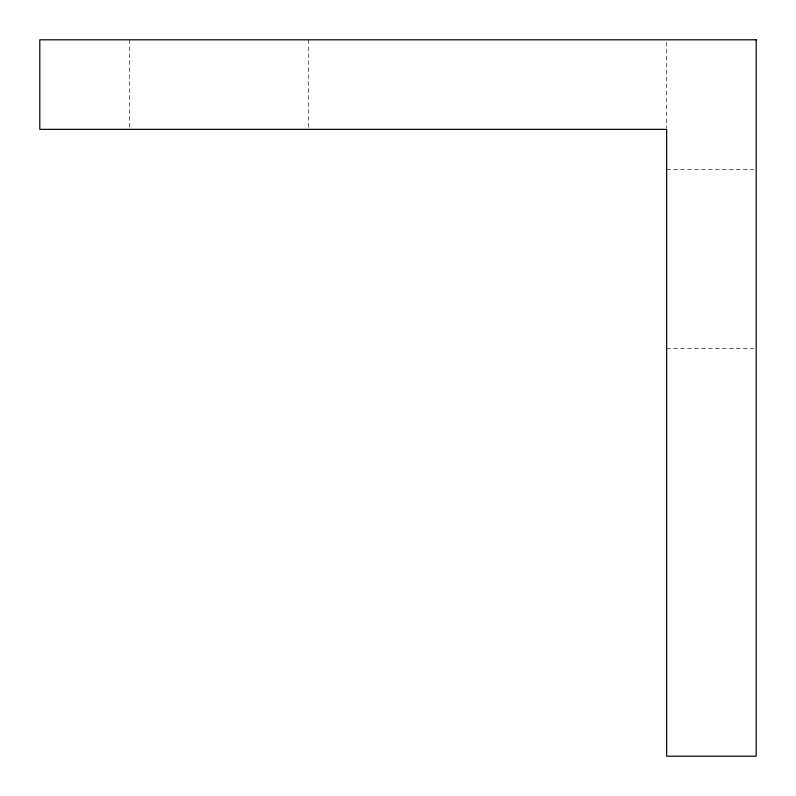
<?xml version="1.0" encoding="UTF-8"?>
<svg xmlns="http://www.w3.org/2000/svg" width="796" height="796" viewBox="0 0 796 796"><rect width="100%" height="100%" fill="white"/><g stroke="black" fill="none" stroke-linecap="round" stroke-linejoin="round"><path stroke-width="0.6" stroke-dasharray="3.98 2.98" d="M666.65 169.538L753.742 169.538M666.65 348.638L753.742 348.638M666.65 42.288L666.65 128.106M308.45 39.8L308.45 128.106M129.35 39.8L129.35 129.35"/><path stroke-width="1.19" d="M756.2 39.8L39.8 39.8L39.8 129.35L666.65 129.35L666.65 756.2L756.2 756.2L756.2 39.8"/></g></svg>
